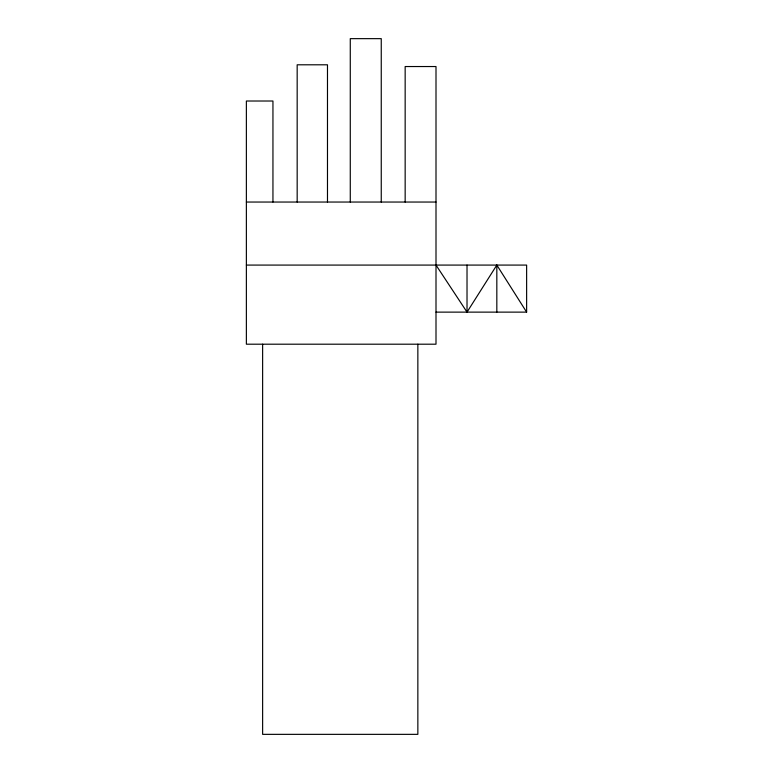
<?xml version="1.0" encoding="UTF-8"?>
<svg xmlns="http://www.w3.org/2000/svg" width="773" height="773" viewBox="0 0 773 773"><rect width="100%" height="100%" fill="white"/><g stroke="black" fill="none" stroke-linecap="round" stroke-linejoin="round"><path stroke-width="1.16" d="M436.001 265.081L467.018 312.128L496.826 265.081L526.626 312.128L436.001 312.128M246.374 202.043L436.001 202.043M246.374 265.081L526.626 265.081L526.626 312.128M496.826 265.081L496.826 312.128M467.018 265.081L467.018 312.128M417.855 344.198L417.855 734.35L262.627 734.35L262.627 344.198M405.158 202.043L405.158 66.536L436.001 66.536L436.001 344.198L246.374 344.198L246.374 101.012L272.946 101.012L272.946 202.043M381.253 202.043L381.253 38.65L350.275 38.65L350.275 202.043M327.481 202.043L327.481 64.797L297.17 64.797L297.17 202.043"/></g></svg>
